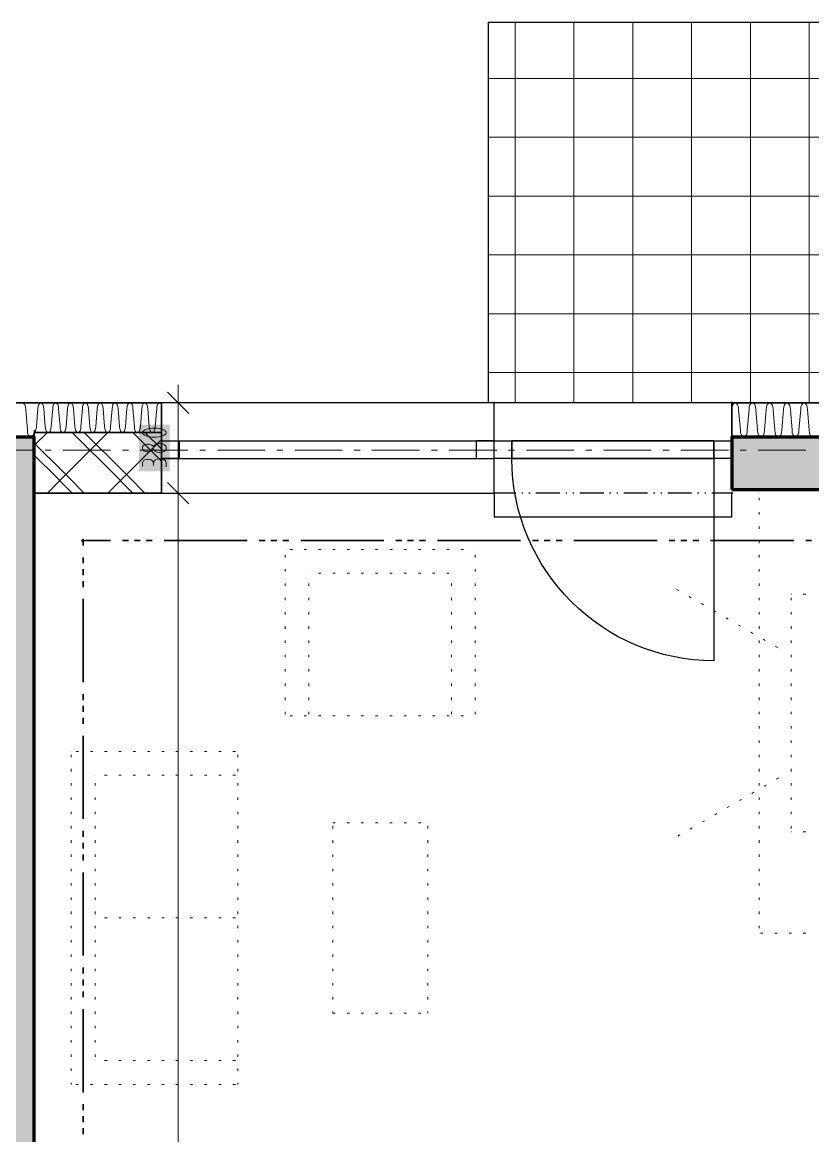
# Model space of a CAD drawing. Header units: millimetres. Extents: x 0 to 594, y 0 to 420.
# Drawn here: x 351.37 to 385.46, y 302.35 to 350.35 of the extents above; entities that cross this region are included whole.
import ezdxf

# ---------------------------------------------------------------- set-up
doc = ezdxf.new("R2010")
doc.units = ezdxf.units.MM
doc.header["$LTSCALE"] = 8
for name, color, linetype in [('PDF_Dvere', 7, 'Continuous'), ('PDF_Koty delkove', 7, 'Continuous'), ('PDF_Nabytek', 7, 'Continuous'), ('PDF_Obecne 0.25', 7, 'Continuous'), ('PDF_Okna', 7, 'Continuous'), ('PDF_Osy hlavni', 7, 'Continuous'), ('PDF_Pozarni useky', 7, 'Continuous'), ('PDF_Srafy', 7, 'Continuous'), ('PDF_Steny obvodove nosne', 7, 'Continuous'), ('PDF_Steny sendvic', 7, 'Continuous'), ('PDF_Zatepleni', 7, 'Continuous')]:
    doc.layers.add(name, color=color, linetype=linetype)

msp = doc.modelspace()

# ---------------------------------------------------------------- linework, layer by layer
at = {"layer": 'PDF_Dvere', "lineweight": 25}
for points in [[(371.721, 332.31), (372.49, 332.31), (372.49, 331.541), (371.721, 331.541)], [(372.49, 332.31), (372.49, 331.541)], [(381.202, 332.31), (381.971, 332.31), (381.971, 331.541), (381.202, 331.541)], [(381.202, 332.31), (381.202, 331.541)]]:
    msp.add_lwpolyline(points, close=True, dxfattribs=at)
for points in [[(372.49, 332.31), (381.202, 332.31), (372.49, 332.31)], [(372.49, 331.541), (381.202, 331.541), (372.49, 331.541)]]:
    msp.add_lwpolyline(points, dxfattribs=at)
msp.add_lwpolyline([(381.202, 331.541), (381.202, 322.829, -0.414213), (372.49, 331.541)], format="xyb", dxfattribs=at)
at = {"layer": 'PDF_Koty delkove', "lineweight": 18}
for points in [[(358.088, 333.95), (358.088, 334.719)], [(358.55, 333.489), (357.627, 334.411)], [(358.857, 333.95), (358.088, 333.95), (357.32, 333.95)], [(358.088, 243.7), (358.088, 246.313), (358.088, 254.821), (358.088, 256.41), (358.088, 266.147), (358.088, 267.685), (358.088, 269.171), (358.088, 330.055), (358.088, 333.95)], [(357.029, 331.948), (357.011, 331.921), (356.96, 331.88), (356.892, 331.853), (356.824, 331.839), (356.755, 331.839), (356.687, 331.853), (356.619, 331.88), (356.567, 331.935), (356.551, 331.976), (356.551, 332.03), (356.567, 332.071), (356.619, 332.126), (356.687, 332.154), (356.755, 332.167), (356.824, 332.167), (356.892, 332.154), (356.96, 332.126), (357.011, 332.085), (357.029, 332.058)], [(357.336, 332.195), (357.267, 332.195), (357.182, 332.181), (357.097, 332.14), (357.046, 332.085), (357.029, 332.058), (357.029, 331.948), (357.046, 331.921), (357.097, 331.866), (357.182, 331.825), (357.267, 331.811), (357.336, 331.811), (357.421, 331.825), (357.507, 331.866), (357.558, 331.921), (357.576, 331.976), (357.576, 332.03), (357.558, 332.085), (357.507, 332.14), (357.421, 332.181), (357.336, 332.195)], [(356.551, 331.182), (356.551, 331.346), (356.567, 331.401), (356.602, 331.455), (356.653, 331.483), (356.755, 331.51), (356.824, 331.51), (356.926, 331.483), (356.995, 331.428), (357.029, 331.346), (357.029, 331.237)], [(357.576, 331.182), (357.576, 331.373), (357.541, 331.441), (357.49, 331.496), (357.405, 331.524), (357.336, 331.538), (357.267, 331.538), (357.182, 331.524), (357.115, 331.496), (357.063, 331.441), (357.029, 331.346)], [(358.55, 329.594), (357.627, 330.516)], [(358.857, 330.055), (358.088, 330.055), (357.32, 330.055)]]:
    msp.add_lwpolyline(points, dxfattribs=at)
msp.add_lwpolyline([(357.165, 332.852), (356.96, 332.852), (356.858, 332.838), (356.738, 332.811), (356.636, 332.769), (356.567, 332.715), (356.551, 332.687), (356.551, 332.633), (356.567, 332.605), (356.636, 332.551), (356.738, 332.51), (356.858, 332.482), (356.96, 332.468), (357.165, 332.468), (357.267, 332.482), (357.387, 332.51), (357.49, 332.551), (357.558, 332.605), (357.576, 332.633), (357.576, 332.687), (357.558, 332.715), (357.49, 332.769), (357.387, 332.811), (357.267, 332.838)], close=True, dxfattribs=at)
at = {"layer": 'PDF_Koty delkove', "color": 7, "lineweight": 18, "true_color": 0xffffff, "transparency": 33554559}
msp.add_solid([(357.73, 331), (357.73, 333.005), (356.397, 331), (356.397, 333.005)], dxfattribs=at)
at = {"layer": 'PDF_Nabytek', "lineweight": 13}
for points in [[(383.158, 330.055), (383.158, 330.055)], [(383.158, 329.745), (383.158, 329.848)], [(383.158, 329.13), (383.158, 329.233)], [(383.158, 328.515), (383.158, 328.618)], [(383.158, 327.9), (383.158, 328.003)], [(362.71, 327.631), (362.71, 327.631)], [(362.71, 327.631), (362.71, 327.631)], [(362.71, 327.285), (362.71, 327.388)], [(363.019, 327.631), (362.917, 327.631)], [(363.634, 327.631), (363.532, 327.631)], [(364.249, 327.631), (364.147, 327.631)], [(364.864, 327.631), (364.762, 327.631)], [(365.479, 327.631), (365.377, 327.631)], [(366.094, 327.631), (365.992, 327.631)], [(366.709, 327.631), (366.607, 327.631)], [(367.324, 327.631), (367.222, 327.631)], [(367.939, 327.631), (367.837, 327.631)], [(368.554, 327.631), (368.452, 327.631)], [(369.169, 327.631), (369.067, 327.631)], [(369.784, 327.631), (369.682, 327.631)], [(370.399, 327.631), (370.297, 327.631)], [(370.91, 327.631), (370.91, 327.631)], [(370.91, 327.631), (370.91, 327.631)], [(370.91, 327.285), (370.91, 327.388)], [(383.158, 327.285), (383.158, 327.388)], [(362.71, 326.67), (362.71, 326.773)], [(363.735, 326.606), (363.735, 326.606)], [(363.735, 326.606), (363.735, 326.606)], [(364.249, 326.606), (364.147, 326.606)], [(364.864, 326.606), (364.762, 326.606)], [(365.479, 326.606), (365.377, 326.606)], [(366.094, 326.606), (365.992, 326.606)], [(366.709, 326.606), (366.607, 326.606)], [(367.324, 326.606), (367.222, 326.606)], [(367.939, 326.606), (367.837, 326.606)], [(368.554, 326.606), (368.452, 326.606)], [(369.169, 326.606), (369.067, 326.606)], [(369.784, 326.606), (369.682, 326.606)], [(369.885, 326.606), (369.885, 326.606)], [(369.885, 326.606), (369.885, 326.606)], [(370.91, 326.67), (370.91, 326.773)], [(383.158, 326.67), (383.158, 326.773)], [(362.71, 326.055), (362.71, 326.158)], [(363.735, 326.055), (363.735, 326.158)], [(369.885, 326.055), (369.885, 326.158)], [(370.91, 326.055), (370.91, 326.158)], [(379.521, 325.951), (379.521, 325.951)], [(379.688, 325.855), (379.599, 325.906)], [(383.158, 326.055), (383.158, 326.158)], [(362.71, 325.44), (362.71, 325.543)], [(363.735, 325.44), (363.735, 325.543)], [(369.885, 325.44), (369.885, 325.543)], [(370.91, 325.44), (370.91, 325.543)], [(380.22, 325.547), (380.132, 325.599)], [(383.158, 325.44), (383.158, 325.543)], [(384.544, 325.699), (384.533, 325.699)], [(384.533, 325.699), (384.533, 325.699)], [(384.533, 325.699), (384.533, 325.699)], [(384.533, 325.44), (384.533, 325.543)], [(385.159, 325.699), (385.057, 325.699)], [(362.71, 324.825), (362.71, 324.928)], [(363.735, 324.825), (363.735, 324.928)], [(369.885, 324.825), (369.885, 324.928)], [(370.91, 324.825), (370.91, 324.928)], [(380.753, 325.24), (380.664, 325.291)], [(381.286, 324.932), (381.197, 324.984)], [(383.158, 324.825), (383.158, 324.928)], [(384.533, 324.825), (384.533, 324.928)], [(381.818, 324.625), (381.73, 324.676)], [(362.71, 324.21), (362.71, 324.313)], [(363.735, 324.21), (363.735, 324.313)], [(369.885, 324.21), (369.885, 324.313)], [(370.91, 324.21), (370.91, 324.313)], [(382.351, 324.317), (382.262, 324.369)], [(382.883, 324.01), (382.795, 324.061)], [(383.158, 324.21), (383.158, 324.313)], [(384.533, 324.21), (384.533, 324.313)], [(362.71, 323.595), (362.71, 323.698)], [(363.735, 323.595), (363.735, 323.698)], [(369.885, 323.595), (369.885, 323.698)], [(370.91, 323.595), (370.91, 323.698)], [(383.158, 323.595), (383.158, 323.698)], [(383.416, 323.702), (383.327, 323.754)], [(384.533, 323.595), (384.533, 323.698)], [(362.71, 322.98), (362.71, 323.083)], [(363.735, 322.98), (363.735, 323.083)], [(369.885, 322.98), (369.885, 323.083)], [(370.91, 322.98), (370.91, 323.083)], [(383.158, 322.98), (383.158, 323.083)], [(383.949, 323.395), (383.86, 323.446)], [(384.045, 323.339), (384.045, 323.339)], [(384.533, 322.98), (384.533, 323.083)], [(362.71, 322.365), (362.71, 322.468)], [(363.735, 322.365), (363.735, 322.468)], [(369.885, 322.365), (369.885, 322.468)], [(370.91, 322.365), (370.91, 322.468)], [(383.158, 322.365), (383.158, 322.468)], [(384.533, 322.365), (384.533, 322.468)], [(362.71, 321.75), (362.71, 321.853)], [(363.735, 321.75), (363.735, 321.853)], [(369.885, 321.75), (369.885, 321.853)], [(370.91, 321.75), (370.91, 321.853)], [(383.158, 321.75), (383.158, 321.853)], [(384.533, 321.75), (384.533, 321.853)], [(362.71, 321.135), (362.71, 321.238)], [(363.735, 321.135), (363.735, 321.238)], [(369.885, 321.135), (369.885, 321.238)], [(370.91, 321.135), (370.91, 321.238)], [(383.158, 321.135), (383.158, 321.238)], [(384.533, 321.135), (384.533, 321.238)], [(362.71, 320.52), (362.71, 320.623)], [(363.735, 320.52), (363.735, 320.623)], [(369.885, 320.52), (369.885, 320.623)], [(370.91, 320.52), (370.91, 320.623)], [(383.158, 320.52), (383.158, 320.623)], [(384.533, 320.52), (384.533, 320.623)], [(362.71, 320.456), (362.71, 320.456)], [(362.71, 320.456), (362.71, 320.456)], [(363.019, 320.456), (362.917, 320.456)], [(363.634, 320.456), (363.532, 320.456)], [(363.735, 320.456), (363.735, 320.456)], [(364.249, 320.456), (364.147, 320.456)], [(364.864, 320.456), (364.762, 320.456)], [(365.479, 320.456), (365.377, 320.456)], [(366.094, 320.456), (365.992, 320.456)], [(366.709, 320.456), (366.607, 320.456)], [(367.324, 320.456), (367.222, 320.456)], [(367.939, 320.456), (367.837, 320.456)], [(368.554, 320.456), (368.452, 320.456)], [(369.169, 320.456), (369.067, 320.456)], [(369.784, 320.456), (369.682, 320.456)], [(369.885, 320.456), (369.885, 320.456)], [(370.399, 320.456), (370.297, 320.456)], [(370.91, 320.456), (370.91, 320.456)], [(370.91, 320.456), (370.91, 320.456)], [(383.158, 319.905), (383.158, 320.008)], [(384.533, 319.905), (384.533, 320.008)], [(383.158, 319.29), (383.158, 319.393)], [(384.533, 319.29), (384.533, 319.393)], [(353.485, 318.919), (353.485, 318.919)], [(353.485, 318.919), (353.485, 318.919)], [(353.485, 318.675), (353.485, 318.778)], [(353.795, 318.919), (353.692, 318.919)], [(354.41, 318.919), (354.307, 318.919)], [(355.025, 318.919), (354.922, 318.919)], [(355.64, 318.919), (355.537, 318.919)], [(356.254, 318.919), (356.152, 318.919)], [(356.869, 318.919), (356.767, 318.919)], [(357.484, 318.919), (357.382, 318.919)], [(358.099, 318.919), (357.997, 318.919)], [(358.714, 318.919), (358.612, 318.919)], [(359.329, 318.919), (359.227, 318.919)], [(359.944, 318.919), (359.842, 318.919)], [(360.559, 318.919), (360.457, 318.919)], [(360.66, 318.919), (360.66, 318.919)], [(360.66, 318.919), (360.66, 318.919)], [(360.66, 318.675), (360.66, 318.778)], [(383.158, 318.675), (383.158, 318.778)], [(384.533, 318.675), (384.533, 318.778)], [(353.485, 318.06), (353.485, 318.163)], [(354.51, 317.894), (354.51, 317.894)], [(354.51, 317.894), (354.51, 317.894)], [(355.025, 317.894), (354.922, 317.894)], [(355.64, 317.894), (355.537, 317.894)], [(356.254, 317.894), (356.152, 317.894)], [(356.869, 317.894), (356.767, 317.894)], [(357.484, 317.894), (357.382, 317.894)], [(358.099, 317.894), (357.997, 317.894)], [(358.714, 317.894), (358.612, 317.894)], [(359.329, 317.894), (359.227, 317.894)], [(359.944, 317.894), (359.842, 317.894)], [(360.559, 317.894), (360.457, 317.894)], [(360.66, 318.06), (360.66, 318.163)], [(360.66, 317.894), (360.66, 317.894)], [(383.158, 318.06), (383.158, 318.163)], [(383.902, 317.726), (383.991, 317.778)], [(384.045, 317.809), (384.045, 317.809)], [(384.533, 318.06), (384.533, 318.163)], [(353.485, 317.445), (353.485, 317.548)], [(354.51, 317.445), (354.51, 317.548)], [(360.66, 317.445), (360.66, 317.548)], [(383.158, 317.445), (383.158, 317.548)], [(383.37, 317.419), (383.458, 317.47)], [(384.533, 317.445), (384.533, 317.548)], [(353.485, 316.83), (353.485, 316.933)], [(354.51, 316.83), (354.51, 316.933)], [(360.66, 316.83), (360.66, 316.933)], [(382.304, 316.804), (382.393, 316.855)], [(382.837, 317.111), (382.926, 317.163)], [(383.158, 316.83), (383.158, 316.933)], [(384.533, 316.83), (384.533, 316.933)], [(353.485, 316.215), (353.485, 316.318)], [(354.51, 316.215), (354.51, 316.318)], [(360.66, 316.215), (360.66, 316.318)], [(381.772, 316.496), (381.861, 316.548)], [(383.158, 316.215), (383.158, 316.318)], [(384.533, 316.215), (384.533, 316.318)], [(364.76, 315.844), (364.76, 315.844)], [(364.76, 315.844), (364.76, 315.844)], [(364.864, 315.844), (364.762, 315.844)], [(365.479, 315.844), (365.377, 315.844)], [(366.094, 315.844), (365.992, 315.844)], [(366.709, 315.844), (366.607, 315.844)], [(367.324, 315.844), (367.222, 315.844)], [(367.939, 315.844), (367.837, 315.844)], [(368.554, 315.844), (368.452, 315.844)], [(368.86, 315.844), (368.86, 315.844)], [(368.86, 315.844), (368.86, 315.844)], [(380.707, 315.881), (380.795, 315.933)], [(381.239, 316.189), (381.328, 316.24)], [(353.485, 315.6), (353.485, 315.703)], [(354.51, 315.6), (354.51, 315.703)], [(360.66, 315.6), (360.66, 315.703)], [(364.76, 315.6), (364.76, 315.703)], [(368.86, 315.6), (368.86, 315.703)], [(380.174, 315.574), (380.263, 315.625)], [(383.158, 315.6), (383.158, 315.703)], [(384.533, 315.6), (384.533, 315.703)], [(384.544, 315.449), (384.533, 315.449)], [(384.533, 315.449), (384.533, 315.449)], [(384.533, 315.449), (384.533, 315.449)], [(385.159, 315.449), (385.057, 315.449)], [(353.485, 314.985), (353.485, 315.088)], [(354.51, 314.985), (354.51, 315.088)], [(360.66, 314.985), (360.66, 315.088)], [(364.76, 314.985), (364.76, 315.088)], [(368.86, 314.985), (368.86, 315.088)], [(379.521, 315.197), (379.521, 315.197)], [(379.641, 315.266), (379.73, 315.318)], [(383.158, 314.985), (383.158, 315.088)], [(353.485, 314.37), (353.485, 314.473)], [(354.51, 314.37), (354.51, 314.473)], [(360.66, 314.37), (360.66, 314.473)], [(364.76, 314.37), (364.76, 314.473)], [(368.86, 314.37), (368.86, 314.473)], [(383.158, 314.37), (383.158, 314.473)], [(353.485, 313.755), (353.485, 313.858)], [(354.51, 313.755), (354.51, 313.858)], [(360.66, 313.755), (360.66, 313.858)], [(364.76, 313.755), (364.76, 313.858)], [(368.86, 313.755), (368.86, 313.858)], [(383.158, 313.755), (383.158, 313.858)], [(353.485, 313.14), (353.485, 313.243)], [(354.51, 313.14), (354.51, 313.243)], [(360.66, 313.14), (360.66, 313.243)], [(364.76, 313.14), (364.76, 313.243)], [(368.86, 313.14), (368.86, 313.243)], [(383.158, 313.14), (383.158, 313.243)], [(353.485, 312.525), (353.485, 312.628)], [(354.51, 312.525), (354.51, 312.628)], [(360.66, 312.525), (360.66, 312.628)], [(364.76, 312.525), (364.76, 312.628)], [(368.86, 312.525), (368.86, 312.628)], [(383.158, 312.525), (383.158, 312.628)], [(353.485, 311.91), (353.485, 312.013)], [(354.51, 311.91), (354.51, 312.013)], [(360.66, 311.91), (360.66, 312.013)], [(364.76, 311.91), (364.76, 312.013)], [(368.86, 311.91), (368.86, 312.013)], [(383.158, 311.91), (383.158, 312.013)], [(354.51, 311.744), (354.51, 311.744)], [(355.025, 311.744), (354.922, 311.744)], [(355.64, 311.744), (355.537, 311.744)], [(356.254, 311.744), (356.152, 311.744)], [(356.869, 311.744), (356.767, 311.744)], [(357.484, 311.744), (357.382, 311.744)], [(358.099, 311.744), (357.997, 311.744)], [(358.714, 311.744), (358.612, 311.744)], [(359.329, 311.744), (359.227, 311.744)], [(359.944, 311.744), (359.842, 311.744)], [(360.559, 311.744), (360.457, 311.744)], [(360.66, 311.744), (360.66, 311.744)], [(353.485, 311.295), (353.485, 311.398)], [(354.51, 311.295), (354.51, 311.398)], [(360.66, 311.295), (360.66, 311.398)], [(364.76, 311.295), (364.76, 311.398)], [(368.86, 311.295), (368.86, 311.398)], [(383.158, 311.295), (383.158, 311.398)], [(383.158, 311.093), (383.158, 311.093)], [(383.158, 311.093), (383.158, 311.093)], [(383.314, 311.093), (383.212, 311.093)], [(383.929, 311.093), (383.827, 311.093)], [(384.544, 311.093), (384.442, 311.093)], [(385.159, 311.093), (385.057, 311.093)], [(353.485, 310.68), (353.485, 310.783)], [(354.51, 310.68), (354.51, 310.783)], [(360.66, 310.68), (360.66, 310.783)], [(364.76, 310.68), (364.76, 310.783)], [(368.86, 310.68), (368.86, 310.783)], [(353.485, 310.065), (353.485, 310.168)], [(354.51, 310.065), (354.51, 310.168)], [(360.66, 310.065), (360.66, 310.168)], [(364.76, 310.065), (364.76, 310.168)], [(368.86, 310.065), (368.86, 310.168)], [(353.485, 309.45), (353.485, 309.553)], [(354.51, 309.45), (354.51, 309.553)], [(360.66, 309.45), (360.66, 309.553)], [(364.76, 309.45), (364.76, 309.553)], [(368.86, 309.45), (368.86, 309.553)], [(353.485, 308.835), (353.485, 308.938)], [(354.51, 308.835), (354.51, 308.938)], [(360.66, 308.835), (360.66, 308.938)], [(364.76, 308.835), (364.76, 308.938)], [(368.86, 308.835), (368.86, 308.938)], [(353.485, 308.221), (353.485, 308.323)], [(354.51, 308.221), (354.51, 308.323)], [(360.66, 308.221), (360.66, 308.323)], [(364.76, 308.221), (364.76, 308.323)], [(368.86, 308.221), (368.86, 308.323)], [(353.485, 307.606), (353.485, 307.708)], [(354.51, 307.606), (354.51, 307.708)], [(360.66, 307.606), (360.66, 307.708)], [(364.76, 307.644), (364.76, 307.708)], [(368.86, 307.644), (368.86, 307.708)], [(364.76, 307.644), (364.76, 307.644)], [(364.76, 307.644), (364.76, 307.644)], [(364.864, 307.644), (364.762, 307.644)], [(365.479, 307.644), (365.377, 307.644)], [(366.094, 307.644), (365.992, 307.644)], [(366.709, 307.644), (366.607, 307.644)], [(367.324, 307.644), (367.222, 307.644)], [(367.939, 307.644), (367.837, 307.644)], [(368.554, 307.644), (368.452, 307.644)], [(368.86, 307.644), (368.86, 307.644)], [(368.86, 307.644), (368.86, 307.644)], [(353.485, 306.991), (353.485, 307.093)], [(354.51, 306.991), (354.51, 307.093)], [(360.66, 306.991), (360.66, 307.093)], [(353.485, 306.376), (353.485, 306.478)], [(354.51, 306.376), (354.51, 306.478)], [(360.66, 306.376), (360.66, 306.478)], [(353.485, 305.761), (353.485, 305.863)], [(354.51, 305.761), (354.51, 305.863)], [(360.66, 305.761), (360.66, 305.863)], [(354.51, 305.594), (354.51, 305.594)], [(354.51, 305.594), (354.51, 305.594)], [(355.025, 305.594), (354.922, 305.594)], [(355.64, 305.594), (355.537, 305.594)], [(356.254, 305.594), (356.152, 305.594)], [(356.869, 305.594), (356.767, 305.594)], [(357.484, 305.594), (357.382, 305.594)], [(358.099, 305.594), (357.997, 305.594)], [(358.714, 305.594), (358.612, 305.594)], [(359.329, 305.594), (359.227, 305.594)], [(359.944, 305.594), (359.842, 305.594)], [(360.559, 305.594), (360.457, 305.594)], [(360.66, 305.594), (360.66, 305.594)], [(353.485, 305.146), (353.485, 305.248)], [(360.66, 305.146), (360.66, 305.248)], [(353.485, 304.569), (353.485, 304.633)], [(353.485, 304.569), (353.485, 304.569)], [(353.485, 304.569), (353.485, 304.569)], [(353.795, 304.569), (353.692, 304.569)], [(354.41, 304.569), (354.307, 304.569)], [(355.025, 304.569), (354.922, 304.569)], [(355.64, 304.569), (355.537, 304.569)], [(356.254, 304.569), (356.152, 304.569)], [(356.869, 304.569), (356.767, 304.569)], [(357.484, 304.569), (357.382, 304.569)], [(358.099, 304.569), (357.997, 304.569)], [(358.714, 304.569), (358.612, 304.569)], [(359.329, 304.569), (359.227, 304.569)], [(359.944, 304.569), (359.842, 304.569)], [(360.559, 304.569), (360.457, 304.569)], [(360.66, 304.569), (360.66, 304.633)], [(360.66, 304.569), (360.66, 304.569)], [(360.66, 304.569), (360.66, 304.569)]]:
    msp.add_lwpolyline(points, dxfattribs=at)
at = {"layer": 'PDF_Obecne 0.25', "lineweight": 25}
for points in [[(371.465, 350.35), (371.465, 333.95)], [(371.465, 350.35), (403.239, 350.35)], [(381.971, 333.95), (371.721, 333.95)], [(371.721, 330.055), (371.721, 329.03), (381.971, 329.03), (381.971, 330.055)]]:
    msp.add_lwpolyline(points, dxfattribs=at)
at = {"layer": 'PDF_Okna', "lineweight": 25}
for points in [[(371.721, 333.95), (357.371, 333.95)], [(371.721, 330.055), (371.721, 333.95)], [(357.371, 332.31), (371.721, 332.31)], [(357.371, 331.541), (371.721, 331.541)], [(357.371, 330.055), (371.721, 330.055)]]:
    msp.add_lwpolyline(points, dxfattribs=at)
for points in [[(357.371, 332.31), (358.14, 332.31), (358.14, 331.541), (357.371, 331.541)], [(371.721, 332.31), (370.952, 332.31), (370.952, 331.541), (371.721, 331.541)]]:
    msp.add_lwpolyline(points, close=True, dxfattribs=at)
at = {"layer": 'PDF_Osy hlavni', "lineweight": 18}
for points in [[(351.847, 331.9), (349.797, 331.9)], [(352.616, 331.9), (352.36, 331.9)], [(355.178, 331.9), (353.128, 331.9)], [(355.947, 331.9), (355.691, 331.9)], [(358.509, 331.9), (356.459, 331.9)], [(359.278, 331.9), (359.022, 331.9)], [(361.841, 331.9), (359.791, 331.9)], [(362.609, 331.9), (362.353, 331.9)], [(365.172, 331.9), (363.122, 331.9)], [(365.941, 331.9), (365.684, 331.9)], [(368.503, 331.9), (366.453, 331.9)], [(369.272, 331.9), (369.016, 331.9)], [(371.834, 331.9), (369.784, 331.9)], [(372.603, 331.9), (372.347, 331.9)], [(375.166, 331.9), (373.116, 331.9)], [(375.934, 331.9), (375.678, 331.9)], [(378.497, 331.9), (376.447, 331.9)], [(379.266, 331.9), (379.009, 331.9)], [(381.828, 331.9), (379.778, 331.9)], [(382.597, 331.9), (382.34, 331.9)], [(385.159, 331.9), (383.109, 331.9)]]:
    msp.add_lwpolyline(points, dxfattribs=at)
at = {"layer": 'PDF_Pozarni useky', "lineweight": 35}
for points in [[(355.178, 328.005), (353.989, 328.005), (353.989, 327.798)], [(355.947, 328.005), (355.691, 328.005)], [(356.459, 328.005), (356.203, 328.005)], [(356.972, 328.005), (356.716, 328.005)], [(361.072, 328.005), (357.484, 328.005)], [(361.841, 328.005), (361.584, 328.005)], [(362.353, 328.005), (362.097, 328.005)], [(362.866, 328.005), (362.609, 328.005)], [(366.966, 328.005), (363.378, 328.005)], [(367.734, 328.005), (367.478, 328.005)], [(368.247, 328.005), (367.991, 328.005)], [(368.759, 328.005), (368.503, 328.005)], [(372.859, 328.005), (369.272, 328.005)], [(373.628, 328.005), (373.372, 328.005)], [(374.141, 328.005), (373.884, 328.005)], [(374.653, 328.005), (374.397, 328.005)], [(378.753, 328.005), (375.166, 328.005)], [(379.522, 328.005), (379.266, 328.005)], [(380.034, 328.005), (379.778, 328.005)], [(380.547, 328.005), (380.291, 328.005)], [(384.647, 328.005), (381.059, 328.005)], [(385.415, 328.005), (385.159, 328.005)], [(353.989, 327.029), (353.989, 327.285)], [(353.989, 326.517), (353.989, 326.773)], [(353.989, 326.004), (353.989, 326.26)], [(353.989, 321.904), (353.989, 325.492)], [(353.989, 321.135), (353.989, 321.392)], [(353.989, 320.623), (353.989, 320.879)], [(353.989, 320.11), (353.989, 320.367)], [(353.989, 316.01), (353.989, 319.598)], [(353.989, 315.242), (353.989, 315.498)], [(353.989, 314.729), (353.989, 314.985)], [(353.989, 314.217), (353.989, 314.473)], [(353.989, 310.117), (353.989, 313.704)], [(353.989, 309.348), (353.989, 309.604)], [(353.989, 308.835), (353.989, 309.092)], [(353.989, 308.323), (353.989, 308.579)], [(353.989, 304.223), (353.989, 307.81)], [(353.989, 303.454), (353.989, 303.711)], [(353.989, 302.942), (353.989, 303.198)], [(353.989, 302.429), (353.989, 302.686)]]:
    msp.add_lwpolyline(points, dxfattribs=at)
at = {"layer": 'PDF_Pozarni useky', "lineweight": 35, "transparency": 33554559}
for points in [[(354.078, 328.005), (353.989, 327.916), (353.989, 328.095), (353.899, 328.005)], [(353.989, 327.916), (353.899, 328.005), (354.078, 328.005), (353.989, 328.095)]]:
    msp.add_solid(points, dxfattribs=at)
at = {"layer": 'PDF_Srafy', "lineweight": 9}
for points in [[(372.628, 350.35), (372.628, 347.931), (372.628, 342.857), (372.628, 337.784), (372.628, 333.95)], [(375.165, 350.35), (375.165, 345.394), (375.165, 340.321), (375.165, 335.247), (375.165, 333.95)], [(377.701, 350.35), (377.701, 347.931), (377.701, 342.857), (377.701, 337.784), (377.701, 333.95)], [(380.238, 350.35), (380.238, 345.394), (380.238, 340.321), (380.238, 335.247), (380.238, 333.95)], [(382.775, 350.35), (382.775, 347.931), (382.775, 342.857), (382.775, 337.784), (382.775, 333.95)], [(385.312, 350.35), (385.312, 345.394), (385.312, 340.321), (385.312, 335.247), (385.312, 333.95)], [(403.239, 347.931), (403.069, 347.931), (397.995, 347.931), (392.922, 347.931), (387.848, 347.931), (382.775, 347.931), (377.701, 347.931), (372.628, 347.931), (371.465, 347.931)], [(403.239, 345.394), (400.532, 345.394), (395.458, 345.394), (390.385, 345.394), (385.312, 345.394), (380.238, 345.394), (375.165, 345.394), (371.465, 345.394)], [(403.239, 342.857), (403.069, 342.857), (397.995, 342.857), (392.922, 342.857), (387.848, 342.857), (382.775, 342.857), (377.701, 342.857), (372.628, 342.857), (371.465, 342.857)], [(403.239, 340.321), (400.532, 340.321), (395.458, 340.321), (390.385, 340.321), (385.312, 340.321), (380.238, 340.321), (375.165, 340.321), (371.465, 340.321)], [(403.239, 337.784), (403.069, 337.784), (397.995, 337.784), (392.922, 337.784), (387.848, 337.784), (382.775, 337.784), (377.701, 337.784), (372.628, 337.784), (371.465, 337.784)], [(403.239, 335.247), (400.532, 335.247), (395.458, 335.247), (390.385, 335.247), (385.312, 335.247), (380.238, 335.247), (375.165, 335.247), (371.465, 335.247)]]:
    msp.add_lwpolyline(points, dxfattribs=at)
at = {"layer": 'PDF_Steny obvodove nosne', "lineweight": 70}
for points in [[(349.837, 332.464), (349.837, 330.055), (349.837, 256.41), (349.837, 246.313), (349.837, 243.853), (351.887, 243.853), (351.887, 246.313), (351.887, 256.41), (351.887, 330.055), (351.887, 332.464)], [(381.971, 330.209), (388.889, 330.209), (388.889, 332.464), (381.971, 332.464)]]:
    msp.add_lwpolyline(points, close=True, dxfattribs=at)
at = {"layer": 'PDF_Steny obvodove nosne', "color": 9, "lineweight": 9, "true_color": 0xc0c0c0, "transparency": 33554559}
for points in [[(349.837, 332.464), (349.837, 243.853), (351.887, 332.464), (351.887, 243.853)], [(381.971, 330.209), (388.889, 330.209), (381.971, 332.464), (388.889, 332.464)]]:
    msp.add_solid(points, dxfattribs=at)
at = {"layer": 'PDF_Steny sendvic', "lineweight": 35}
for points in [[(351.887, 332.669), (357.371, 332.669), (357.371, 333.95)], [(357.371, 333.95), (351.887, 333.95)]]:
    msp.add_lwpolyline(points, dxfattribs=at)
at = {"layer": 'PDF_Steny sendvic', "lineweight": 9}
for points in [[(351.978, 332.925), (352.041, 333.694)], [(352.169, 333.95), (352.12, 333.931), (352.078, 333.875), (352.051, 333.792), (352.041, 333.694)], [(352.297, 333.694), (352.287, 333.792), (352.26, 333.875), (352.218, 333.931), (352.169, 333.95)], [(352.297, 333.694), (352.361, 332.925)], [(352.618, 332.925), (352.682, 333.694)], [(352.81, 333.95), (352.761, 333.931), (352.719, 333.875), (352.691, 333.792), (352.682, 333.694)], [(352.928, 333.792), (352.9, 333.875), (352.859, 333.931), (352.81, 333.95)], [(353.001, 332.925), (352.938, 333.694), (352.928, 333.792)], [(353.259, 332.925), (353.322, 333.694)], [(353.578, 333.694), (353.569, 333.792), (353.541, 333.875), (353.499, 333.931), (353.45, 333.95), (353.401, 333.931), (353.36, 333.875), (353.332, 333.792), (353.322, 333.694)], [(353.578, 333.694), (353.642, 332.925)], [(353.899, 332.925), (353.963, 333.694)], [(354.091, 333.95), (354.042, 333.931), (354, 333.875), (353.973, 333.792), (353.963, 333.694)], [(354.219, 333.694), (354.209, 333.792), (354.182, 333.875), (354.14, 333.931), (354.091, 333.95)], [(354.219, 333.694), (354.282, 332.925)], [(354.54, 332.925), (354.603, 333.694)], [(354.86, 333.694), (354.85, 333.792), (354.822, 333.875), (354.781, 333.931), (354.732, 333.95), (354.683, 333.931), (354.641, 333.875), (354.613, 333.792), (354.603, 333.694)], [(354.86, 333.694), (354.923, 332.925)], [(355.181, 332.925), (355.244, 333.694)], [(355.372, 333.95), (355.323, 333.931), (355.282, 333.875), (355.254, 333.792), (355.244, 333.694)], [(355.5, 333.694), (355.491, 333.792), (355.463, 333.875), (355.421, 333.931), (355.372, 333.95)], [(355.5, 333.694), (355.564, 332.925)], [(355.821, 332.925), (355.885, 333.694)], [(356.013, 333.95), (355.964, 333.931), (355.922, 333.875), (355.894, 333.792), (355.885, 333.694)], [(356.141, 333.694), (356.131, 333.792), (356.103, 333.875), (356.062, 333.931), (356.013, 333.95)], [(356.141, 333.694), (356.204, 332.925)], [(356.462, 332.925), (356.525, 333.694)], [(356.653, 333.95), (356.604, 333.931), (356.563, 333.875), (356.535, 333.792), (356.525, 333.694)], [(356.782, 333.694), (356.772, 333.792), (356.744, 333.875), (356.702, 333.931), (356.653, 333.95)], [(356.782, 333.694), (356.845, 332.925)], [(357.102, 332.925), (357.166, 333.694)], [(357.294, 333.95), (357.245, 333.931), (357.203, 333.875), (357.176, 333.792), (357.166, 333.694)], [(357.371, 333.893), (357.343, 333.931), (357.294, 333.95)], [(351.887, 332.682), (351.898, 332.687), (351.94, 332.743), (351.968, 332.827), (351.978, 332.925)], [(351.887, 332.105), (352.451, 332.669)], [(351.978, 332.925), (351.978, 332.925)], [(352.361, 332.925), (352.37, 332.827), (352.398, 332.743), (352.44, 332.687), (352.476, 332.669)], [(352.451, 330.055), (353.117, 330.721), (355.065, 332.669)], [(352.503, 332.669), (352.539, 332.687), (352.58, 332.743), (352.608, 332.827), (352.618, 332.925)], [(352.618, 332.925), (352.618, 332.925)], [(353.001, 332.925), (353.011, 332.827), (353.039, 332.743), (353.081, 332.687), (353.117, 332.669)], [(353.143, 332.669), (353.179, 332.687), (353.221, 332.743), (353.249, 332.827), (353.259, 332.925)], [(353.259, 332.925), (353.259, 332.925)], [(356.136, 330.055), (355.731, 330.46), (355.47, 330.721), (353.522, 332.669)], [(353.642, 332.925), (353.652, 332.827), (353.68, 332.743), (353.721, 332.687), (353.757, 332.669)], [(353.784, 332.669), (353.82, 332.687), (353.862, 332.743), (353.89, 332.827), (353.899, 332.925)], [(353.899, 332.925), (353.899, 332.925)], [(356.659, 330.055), (355.992, 330.721), (355.731, 330.983), (354.045, 332.669)], [(354.282, 332.925), (354.292, 332.827), (354.32, 332.743), (354.362, 332.687), (354.398, 332.669)], [(354.425, 332.669), (354.461, 332.687), (354.502, 332.743), (354.53, 332.827), (354.54, 332.925)], [(354.54, 332.925), (354.54, 332.925)], [(354.923, 332.925), (354.933, 332.827), (354.961, 332.743), (355.003, 332.687), (355.038, 332.669)], [(355.065, 332.669), (355.101, 332.687), (355.143, 332.743)], [(355.143, 332.743), (355.171, 332.827), (355.181, 332.925)], [(355.181, 332.925), (355.181, 332.925)], [(355.564, 332.925), (355.574, 332.827), (355.601, 332.743), (355.643, 332.687), (355.679, 332.669)], [(355.706, 332.669), (355.742, 332.687), (355.784, 332.743), (355.811, 332.827), (355.821, 332.925)], [(355.821, 332.925), (355.821, 332.925)], [(357.371, 331.434), (356.136, 332.669)], [(356.204, 332.925), (356.214, 332.827), (356.242, 332.743), (356.284, 332.687), (356.32, 332.669)], [(356.347, 332.669), (356.382, 332.687), (356.424, 332.743), (356.452, 332.827), (356.462, 332.925)], [(356.462, 332.925), (356.462, 332.925)], [(357.371, 331.957), (356.659, 332.669)], [(356.845, 332.925), (356.855, 332.827), (356.883, 332.743), (356.924, 332.687), (356.96, 332.669)], [(356.987, 332.669), (357.023, 332.687), (357.065, 332.743), (357.093, 332.827), (357.102, 332.925)], [(357.102, 332.925), (357.102, 332.925)], [(354.045, 330.055), (353.379, 330.721), (353.117, 330.983), (351.887, 332.213)], [(355.065, 330.055), (355.731, 330.721), (357.371, 332.361)], [(353.522, 330.055), (353.117, 330.46), (352.856, 330.721), (351.887, 331.69)]]:
    msp.add_lwpolyline(points, dxfattribs=at)
at = {"layer": 'PDF_Steny sendvic', "lineweight": 25}
for points in [[(372.654, 333.95), (371.721, 333.95)], [(372.962, 333.95), (372.911, 333.95)], [(373.269, 333.95), (373.218, 333.95)], [(374.551, 333.95), (373.526, 333.95)], [(374.858, 333.95), (374.807, 333.95)], [(375.166, 333.95), (375.114, 333.95)], [(376.447, 333.95), (375.422, 333.95)], [(376.754, 333.95), (376.703, 333.95)], [(377.062, 333.95), (377.011, 333.95)], [(378.343, 333.95), (377.318, 333.95)], [(378.651, 333.95), (378.599, 333.95)], [(378.958, 333.95), (378.907, 333.95)], [(380.239, 333.95), (379.214, 333.95)], [(380.547, 333.95), (380.496, 333.95)], [(380.854, 333.95), (380.803, 333.95)], [(381.971, 333.95), (381.111, 333.95)], [(372.654, 330.055), (371.721, 330.055)], [(372.962, 330.055), (372.911, 330.055)], [(373.269, 330.055), (373.218, 330.055)], [(374.551, 330.055), (373.526, 330.055)], [(374.858, 330.055), (374.807, 330.055)], [(375.166, 330.055), (375.114, 330.055)], [(376.447, 330.055), (375.422, 330.055)], [(376.754, 330.055), (376.703, 330.055)], [(377.062, 330.055), (377.011, 330.055)], [(378.343, 330.055), (377.318, 330.055)], [(378.651, 330.055), (378.599, 330.055)], [(378.958, 330.055), (378.907, 330.055)], [(380.239, 330.055), (379.214, 330.055)], [(380.547, 330.055), (380.496, 330.055)], [(380.854, 330.055), (380.803, 330.055)], [(381.971, 330.055), (381.111, 330.055)]]:
    msp.add_lwpolyline(points, dxfattribs=at)
at = {"layer": 'PDF_Steny sendvic', "lineweight": 35}
msp.add_lwpolyline([(357.371, 330.055), (351.939, 330.055), (351.887, 330.055), (351.887, 332.464), (351.887, 332.669), (357.371, 332.669), (357.371, 332.31), (357.371, 331.541)], close=True, dxfattribs=at)
at = {"layer": 'PDF_Steny sendvic', "lineweight": 9, "transparency": 33554559}
for points in [[(352.041, 333.671), (352.018, 333.694), (352.064, 333.694), (352.041, 333.717)], [(352.682, 333.671), (352.659, 333.694), (352.705, 333.694), (352.682, 333.717)], [(353.322, 333.671), (353.299, 333.694), (353.345, 333.694), (353.322, 333.717)], [(353.963, 333.671), (353.94, 333.694), (353.986, 333.694), (353.963, 333.717)], [(354.603, 333.671), (354.58, 333.694), (354.626, 333.694), (354.603, 333.717)], [(355.244, 333.671), (355.221, 333.694), (355.267, 333.694), (355.244, 333.717)], [(355.885, 333.671), (355.862, 333.694), (355.908, 333.694), (355.885, 333.717)], [(356.525, 333.671), (356.502, 333.694), (356.548, 333.694), (356.525, 333.717)], [(357.166, 333.671), (357.143, 333.694), (357.189, 333.694), (357.166, 333.717)], [(353.117, 330.698), (353.094, 330.721), (353.14, 330.721), (353.117, 330.745)], [(355.731, 330.698), (355.708, 330.721), (355.754, 330.721), (355.731, 330.745)]]:
    msp.add_solid(points, dxfattribs=at)
at = {"layer": 'PDF_Steny sendvic', "lineweight": 25, "transparency": 33554559}
for points in [[(371.785, 333.95), (371.721, 333.886), (371.721, 334.014), (371.657, 333.95)], [(382.035, 333.95), (381.971, 333.886), (381.971, 334.014), (381.907, 333.95)], [(371.785, 330.055), (371.721, 329.991), (371.721, 330.119), (371.657, 330.055)], [(382.035, 330.055), (381.971, 329.991), (381.971, 330.119), (381.907, 330.055)]]:
    msp.add_solid(points, dxfattribs=at)
at = {"layer": 'PDF_Zatepleni', "lineweight": 35}
for points in [[(351.887, 333.95), (349.837, 333.95)], [(349.837, 332.669), (349.837, 332.464), (351.887, 332.464), (351.887, 332.669)]]:
    msp.add_lwpolyline(points, dxfattribs=at)
at = {"layer": 'PDF_Zatepleni', "lineweight": 9}
for points in [[(351.383, 333.95), (351.424, 333.929), (351.473, 333.864), (351.505, 333.767), (351.517, 333.653), (351.59, 332.761), (351.601, 332.647), (351.634, 332.551), (351.682, 332.487), (351.739, 332.464), (351.796, 332.487), (351.844, 332.551), (351.876, 332.647), (351.887, 332.761)], [(382.119, 333.95), (382.062, 333.928), (382.014, 333.863), (381.982, 333.767), (381.971, 333.653)], [(382.268, 333.653), (382.257, 333.767), (382.224, 333.863), (382.176, 333.928), (382.119, 333.95)], [(382.268, 333.653), (382.342, 332.761)], [(382.64, 332.761), (382.714, 333.653)], [(382.862, 333.95), (382.806, 333.928), (382.757, 333.863), (382.725, 333.767), (382.714, 333.653)], [(383.011, 333.653), (383, 333.767), (382.968, 333.863), (382.919, 333.928), (382.862, 333.95)], [(383.011, 333.653), (383.085, 332.761)], [(383.383, 332.761), (383.457, 333.653)], [(383.606, 333.95), (383.549, 333.928), (383.5, 333.863), (383.468, 333.767), (383.457, 333.653)], [(383.754, 333.653), (383.743, 333.767), (383.711, 333.863), (383.662, 333.928), (383.606, 333.95)], [(383.754, 333.653), (383.828, 332.761), (383.839, 332.647), (383.871, 332.55), (383.92, 332.485), (383.961, 332.464)], [(384.126, 332.761), (384.2, 333.653)], [(384.349, 333.95), (384.292, 333.928), (384.244, 333.863), (384.211, 333.767), (384.2, 333.653)], [(384.497, 333.653), (384.486, 333.767), (384.454, 333.863), (384.406, 333.928), (384.349, 333.95)], [(384.497, 333.653), (384.571, 332.761), (384.582, 332.647), (384.615, 332.55), (384.663, 332.485), (384.705, 332.464)], [(384.87, 332.761), (384.943, 333.653)], [(385.092, 333.95), (385.035, 333.928), (384.987, 333.863), (384.954, 333.767), (384.943, 333.653)], [(385.24, 333.653), (385.229, 333.767), (385.197, 333.863), (385.149, 333.928), (385.092, 333.95)], [(385.24, 333.653), (385.314, 332.761), (385.325, 332.647), (385.358, 332.55), (385.406, 332.485), (385.448, 332.464)], [(382.342, 332.761), (382.353, 332.647), (382.385, 332.55), (382.434, 332.485), (382.475, 332.464)], [(382.506, 332.464), (382.548, 332.485), (382.596, 332.55), (382.629, 332.647), (382.64, 332.761)], [(382.64, 332.761), (382.64, 332.761)], [(382.64, 332.761), (382.64, 332.761)], [(383.085, 332.761), (383.096, 332.647)], [(383.096, 332.647), (383.128, 332.55), (383.177, 332.485), (383.218, 332.464)], [(383.25, 332.464), (383.291, 332.485), (383.34, 332.55), (383.372, 332.647), (383.383, 332.761)], [(383.383, 332.761), (383.383, 332.761)], [(383.993, 332.464), (384.034, 332.485), (384.083, 332.55), (384.115, 332.647), (384.126, 332.761)], [(384.126, 332.761), (384.126, 332.761)], [(384.736, 332.464), (384.777, 332.485), (384.826, 332.55), (384.858, 332.647), (384.87, 332.761)], [(384.87, 332.761), (384.87, 332.761)]]:
    msp.add_lwpolyline(points, dxfattribs=at)
at = {"layer": 'PDF_Zatepleni', "lineweight": 35}
msp.add_lwpolyline([(381.971, 332.464), (388.889, 332.464), (388.889, 332.669), (388.889, 333.95), (381.971, 333.95), (381.971, 332.669)], close=True, dxfattribs=at)
at = {"layer": 'PDF_Zatepleni', "lineweight": 9, "transparency": 33554559}
for points in [[(381.971, 333.676), (381.994, 333.653), (381.971, 333.63)], [(382.714, 333.63), (382.691, 333.653), (382.737, 333.653), (382.714, 333.676)], [(383.457, 333.63), (383.434, 333.653), (383.48, 333.653), (383.457, 333.676)], [(384.2, 333.63), (384.177, 333.653), (384.223, 333.653), (384.2, 333.676)], [(384.943, 333.63), (384.92, 333.653), (384.966, 333.653), (384.943, 333.676)], [(351.887, 332.738), (351.864, 332.761), (351.887, 332.784)]]:
    msp.add_solid(points, dxfattribs=at)

doc.saveas('drawing.dxf')
